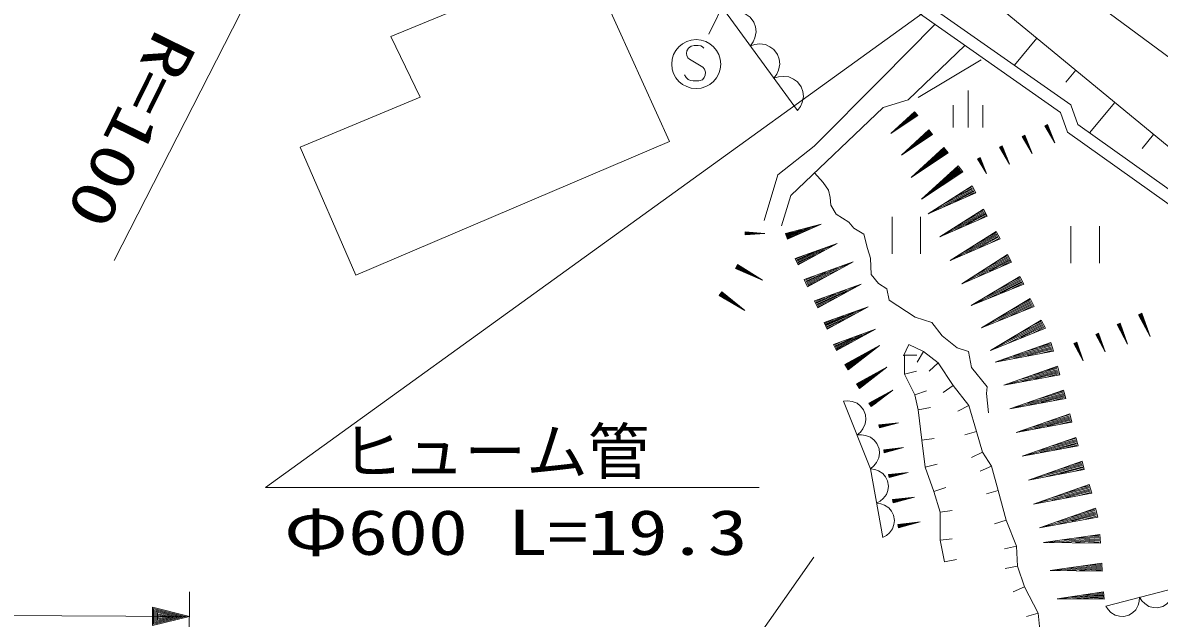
# Model space of a CAD drawing. Units: millimetres, scale not verified. Extents: x -2145 to 637855, y -94315 to 265685.
# Drawn here: x 236446 to 282555, y 148378 to 172554 of the extents above; entities that cross this region are included whole.
import ezdxf
from ezdxf.enums import TextEntityAlignment as Align

# ---------------------------------------------------------------- set-up
doc = ezdxf.new("R2010")
doc.units = ezdxf.units.MM
doc.header["$LTSCALE"] = 1000
for name, color, linetype, lineweight in [('S-BGD', 7, 'Continuous', 13), ('S-BGD-CRST', 4, 'Continuous', 13), ('S-BGD-HTXT', 6, 'Continuous', 13)]:
    doc.layers.add(name, color=color, linetype=linetype, lineweight=lineweight)
doc.styles.add('ＭＳ ゴシック', font='')
doc.styles.get('ＭＳ ゴシック').set_extended_font_data('MS Gothic')

# ---------------------------------------------------------------- blocks, each defined once
blk = doc.blocks.new('BUHIN2')
at = {"color": 7, "linetype": 'Continuous', "lineweight": 13}
blk.add_lwpolyline([(310, 645), (255, 705), (180, 740), (75, 760), (-80, 760), (-210, 725), (-320, 650), (-385, 540), (-390, 425), (-385, 350), (-345, 250), (-275, 195), (270, -120), (330, -210), (370, -335), (360, -455), (325, -550), (255, -640), (100, -685), (-130, -685), (-230, -670), (-325, -625), (-405, -550), (-475, -435)], dxfattribs=at)
blk.add_circle((0, 0), 995, dxfattribs=at)
blk = doc.blocks.new('BUHIN26')
at = {"color": 4, "linetype": 'Continuous', "lineweight": 13}
for points in [[(0, 0), (-1498, 382), (-1502, -368)], [(-307, 1), (-1407, -256), (-1405, 269)], [(-457, 2), (-1351, -200), (-1349, 212)], [(-611, 3), (-1294, -144), (-1293, 156)], [(-761, 3), (-1238, -88), (-1237, 99)]]:
    blk.add_lwpolyline(points, close=True, dxfattribs=at)
for points in [[(-154, 1), (-1464, -312), (-1461, 325), (-157, 1)], [(-1181, 5), (-915, 4), (-1181, -32), (-1181, 43), (-915, 4)]]:
    blk.add_lwpolyline(points, dxfattribs=at)
blk = doc.blocks.new('BUHIN36')
at = {"color": 7, "linetype": 'Continuous', "lineweight": 13}
blk.add_lwpolyline([(-685, -179), (-592, -323), (-475, -435), (-303, -551), (-130, -594), (44, -603), (256, -548), (404, -454), (533, -333), (627, -147), (671, 7), (685, 179)], dxfattribs=at)
blk = doc.blocks.new('BUHIN40')
at = {"color": 7, "linetype": 'Continuous', "lineweight": 13}
blk.add_lwpolyline([(123, -697), (274, -616), (395, -508), (525, -345), (581, -177), (604, -4), (566, 212), (485, 366), (374, 505), (197, 613), (47, 669), (-123, 697)], dxfattribs=at)
blk = doc.blocks.new('BUHIN41')
at = {"color": 7, "linetype": 'Continuous', "lineweight": 13}
blk.add_lwpolyline([(273, -688), (411, -573), (512, -437), (610, -243), (633, -59), (620, 123), (535, 336), (420, 477), (277, 596), (72, 670), (-93, 696), (-273, 688)], dxfattribs=at)
blk = doc.blocks.new('BUHIN42')
at = {"color": 7, "linetype": 'Continuous', "lineweight": 13}
blk.add_lwpolyline([(479, -657), (594, -497), (665, -325), (716, -92), (689, 110), (626, 301), (477, 504), (315, 622), (131, 709), (-107, 732), (-290, 714), (-479, 657)], dxfattribs=at)
blk = doc.blocks.new('BUHIN162')
at = {"color": 7, "linetype": 'Continuous', "lineweight": 13}
for p, q in [((-145, 185), (-214, 325)), ((-200, 332), (-50, 29)), ((48, -133), (-185, 339)), ((-171, 346), (143, -289)), ((76, -118), (-157, 353)), ((-146, 358), (4, 55)), ((-61, 227), (-130, 366))]:
    blk.add_line(p, q, dxfattribs=at)
blk.add_lwpolyline([(-233, 331), (177, -359), (-122, 386)], close=True, dxfattribs=at)
blk = doc.blocks.new('BUHIN167')
at = {"color": 7, "linetype": 'Continuous', "lineweight": 13}
for p, q in [((895, 476), (-746, -397)), ((-344, -135), (875, 513)), ((855, 550), (72, 133)), ((474, 395), (836, 587)), ((-305, -210), (914, 439)), ((929, 411), (146, -6)), ((590, 177), (951, 369))]:
    blk.add_line(p, q, dxfattribs=at)
blk.add_lwpolyline([(851, 637), (-927, -493), (1004, 349)], close=True, dxfattribs=at)
blk = doc.blocks.new('BUHIN168')
at = {"color": 7, "linetype": 'Continuous', "lineweight": 13}
for p, q in [((937, 498), (-782, -416)), ((-361, -142), (917, 537)), ((896, 576), (75, 140)), ((497, 413), (875, 615)), ((-319, -220), (958, 459)), ((973, 430), (153, -6)), ((618, 185), (997, 387))]:
    blk.add_line(p, q, dxfattribs=at)
blk.add_lwpolyline([(891, 667), (-971, -516), (1051, 366)], close=True, dxfattribs=at)
blk = doc.blocks.new('BUHIN169')
at = {"color": 7, "linetype": 'Continuous', "lineweight": 13}
for p, q in [((993, 495), (-828, -413)), ((-381, -139), (973, 537)), ((952, 578), (82, 144)), ((530, 419), (931, 619)), ((-340, -221), (1014, 454)), ((1029, 423), (159, -10)), ((651, 177), (1052, 377))]:
    blk.add_line(p, q, dxfattribs=at)
blk.add_lwpolyline([(949, 673), (-1029, -513), (1109, 354)], close=True, dxfattribs=at)
blk = doc.blocks.new('BUHIN171')
at = {"color": 7, "linetype": 'Continuous', "lineweight": 13}
for p, q in [((1119, 299), (-933, -250)), ((-418, -62), (1106, 346)), ((-393, -155), (1131, 253)), ((1094, 392), (114, 130)), ((1140, 218), (161, -44)), ((629, 317), (1081, 438)), ((702, 45), (1154, 166))]:
    blk.add_line(p, q, dxfattribs=at)
blk.add_lwpolyline([(1111, 490), (-1159, -310), (1207, 130)], close=True, dxfattribs=at)
blk = doc.blocks.new('BUHIN172')
at = {"color": 7, "linetype": 'Continuous', "lineweight": 13}
for p, q in [((1072, 287), (-894, -239)), ((-401, -60), (1060, 331)), ((-377, -148), (1084, 242)), ((1048, 376), (110, 125)), ((1093, 209), (154, -42)), ((603, 304), (1036, 420)), ((673, 43), (1106, 159))]:
    blk.add_line(p, q, dxfattribs=at)
blk.add_lwpolyline([(1065, 469), (-1111, -297), (1157, 125)], close=True, dxfattribs=at)
blk = doc.blocks.new('BUHIN176')
at = {"color": 7, "linetype": 'Continuous', "lineweight": 13}
for p, q in [((-264, 3), (-436, -29)), ((-433, -49), (-59, 21)), ((151, 47), (-430, -63)), ((-427, -80), (356, 67)), ((158, 11), (-423, -98)), ((-420, -116), (-46, -45)), ((-244, -101), (-417, -133))]:
    blk.add_line(p, q, dxfattribs=at)
blk.add_lwpolyline([(-429, -152), (442, 83), (-455, -15)], close=True, dxfattribs=at)
blk = doc.blocks.new('BUHIN177')
at = {"color": 7, "linetype": 'Continuous', "lineweight": 13}
for p, q in [((-235, 3), (-388, -26)), ((-385, -44), (-52, 19)), ((135, 42), (-382, -56)), ((-379, -71), (316, 60)), ((141, 10), (-376, -87)), ((-373, -103), (-41, -40)), ((-217, -90), (-370, -119))]:
    blk.add_line(p, q, dxfattribs=at)
blk.add_lwpolyline([(-382, -135), (393, 74), (-405, -13)], close=True, dxfattribs=at)
blk = doc.blocks.new('BUHIN181')
at = {"color": 7, "linetype": 'Continuous', "lineweight": 13}
for p, q in [((-817, -300), (-124, 13)), ((272, 163), (-806, -325)), ((-791, -358), (660, 298)), ((302, 97), (-777, -391)), ((-514, -119), (-834, -263)), ((-762, -423), (-69, -110)), ((-427, -312), (-747, -456))]:
    blk.add_line(p, q, dxfattribs=at)
blk.add_lwpolyline([(-763, -498), (820, 371), (-878, -244)], close=True, dxfattribs=at)
blk = doc.blocks.new('BUHIN189')
at = {"color": 7, "linetype": 'Continuous', "lineweight": 13}
for p, q in [((-137, 191), (-200, 334)), ((-185, 340), (-49, 31)), ((42, -135), (-170, 347)), ((-156, 353), (130, -295)), ((71, -122), (-141, 360)), ((-130, 365), (6, 55)), ((-51, 229), (-114, 372))]:
    blk.add_line(p, q, dxfattribs=at)
blk.add_lwpolyline([(-218, 341), (161, -366), (-105, 391)], close=True, dxfattribs=at)
blk = doc.blocks.new('BUHIN252')
at = {"color": 7, "linetype": 'Continuous', "lineweight": 13}
for p, q in [((-578, 750), (-578, -750)), ((574, -750), (574, 750))]:
    blk.add_line(p, q, dxfattribs=at)
blk = doc.blocks.new('BUHIN253')
at = {"color": 7, "linetype": 'Continuous', "lineweight": 13}
for p, q in [((0, 750), (0, -750)), ((-600, 154), (-600, -746)), ((600, 154), (600, -746))]:
    blk.add_line(p, q, dxfattribs=at)

msp = doc.modelspace()

# ---------------------------------------------------------------- linework, layer by layer
at = {"layer": 'S-BGD'}
for p, q in [((268779, 181277), (264277, 172085)), ((251382, 171991), (259276, 175253)), ((259276, 175253), (262679, 167737)), ((278432, 174499), (284472, 170016)), ((267881, 168989), (264049, 174241)), ((275216, 173887), (286277, 164749)), ((272881, 173492), (278963, 169226)), ((278547, 168908), (272321, 173274)), ((271266, 170281), (273446, 172485)), ((252564, 169533), (251382, 171991)), ((274662, 171632), (272374, 169419)), ((277586, 171929), (276678, 170829)), ((275329, 171051), (272774, 169512)), ((279166, 170624), (278764, 170136)), ((268557, 167542), (271266, 170281)), ((247695, 167501), (252564, 169533)), ((272374, 169419), (271358, 169112)), ((278963, 169226), (279251, 168427)), ((280747, 169318), (279728, 168086)), ((271358, 169112), (267603, 165541)), ((272675, 168846), (271770, 168136)), ((271987, 168339), (272659, 168867)), ((272019, 168298), (272691, 168826)), ((272643, 168887), (272211, 168548)), ((272703, 168811), (272271, 168471)), ((272428, 168751), (272627, 168908)), ((272522, 168631), (272721, 168788)), ((278834, 168110), (278547, 168908)), ((279251, 168427), (286679, 163121)), ((273262, 168092), (272218, 167272)), ((272468, 167506), (273243, 168116)), ((272505, 167459), (273280, 168068)), ((273225, 168139), (272726, 167748)), ((273294, 168051), (272796, 167659)), ((272976, 167982), (273206, 168163)), ((273085, 167843), (273315, 168024)), ((286286, 162788), (278834, 168110)), ((282327, 168013), (281864, 167452)), ((249964, 162301), (247695, 167501)), ((262679, 167737), (249964, 162301)), ((267080, 166372), (268557, 167542)), ((272927, 166659), (273857, 167391)), ((273835, 167419), (273237, 166949)), ((273537, 167230), (273813, 167447)), ((273880, 167362), (272627, 166378)), ((272971, 166603), (273902, 167334)), ((273918, 167313), (273320, 166843)), ((273667, 167064), (273943, 167281)), ((275264, 166905), (275204, 167028)), ((275216, 167034), (275347, 166769)), ((275433, 166628), (275229, 167040)), ((275241, 167046), (275516, 166491)), ((275458, 166640), (275254, 167053)), ((275263, 167057), (275394, 166792)), ((275338, 166942), (275277, 167064)), ((268564, 166455), (268924, 166062)), ((274458, 166602), (273066, 165508)), ((273399, 165821), (274433, 166633)), ((273449, 165758), (274483, 166570)), ((274409, 166664), (273744, 166142)), ((274501, 166547), (273837, 166024)), ((274077, 166455), (274384, 166696)), ((274222, 166270), (274529, 166511)), ((266526, 164525), (267080, 166372)), ((268924, 166062), (269137, 165758)), ((267603, 165541), (267234, 164310)), ((269137, 165758), (269198, 165455)), ((269198, 165455), (269228, 165151)), ((269228, 165151), (269441, 164787)), ((269441, 164787), (269957, 164453)), ((267436, 163940), (268034, 164149)), ((268374, 164244), (267444, 163918)), ((267453, 163890), (268706, 164329)), ((268394, 164188), (267463, 163862)), ((269957, 164453), (270169, 164210)), ((270169, 164210), (270564, 163967)), ((265923, 164047), (265767, 164047)), ((265767, 164029), (266105, 164029)), ((266293, 164017), (265767, 164017)), ((265767, 164001), (266475, 164001)), ((266293, 163985), (265767, 163985)), ((265767, 163969), (266105, 163969)), ((265923, 163953), (265767, 163953)), ((267701, 164068), (267425, 163972)), ((267473, 163833), (268071, 164043)), ((267759, 163902), (267483, 163805)), ((270564, 163967), (270715, 163390)), ((270715, 163390), (270837, 162996)), ((270837, 162996), (270867, 162328)), ((265593, 162480), (265386, 162589)), ((265397, 162610), (265846, 162375)), ((266107, 162265), (265408, 162631)), ((265419, 162652), (266360, 162160)), ((266129, 162308), (265430, 162674)), ((265438, 162690), (265888, 162454)), ((265658, 162605), (265451, 162713)), ((268225, 162061), (269034, 162427)), ((269496, 162601), (268238, 162033)), ((268255, 161994), (269949, 162760)), ((269531, 162525), (268273, 161956)), ((270867, 162328), (271171, 161964)), ((268579, 162273), (268206, 162104)), ((268290, 161918), (269098, 162283)), ((268680, 162048), (268307, 161880)), ((268670, 161134), (270283, 161864)), ((271171, 161964), (271505, 161751)), ((264923, 161351), (264731, 161483)), ((264744, 161503), (265162, 161216)), ((265408, 161076), (264758, 161523)), ((264771, 161543), (265647, 160941)), ((265435, 161116), (264785, 161563)), ((264795, 161577), (265213, 161290)), ((265003, 161467), (264810, 161600)), ((268978, 161400), (268622, 161239)), ((268641, 161198), (269411, 161546)), ((269851, 161713), (268653, 161171)), ((269884, 161640), (268686, 161098)), ((268703, 161062), (269473, 161410)), ((271505, 161751), (271596, 161296)), ((269075, 161186), (268719, 161025)), ((269048, 160258), (270580, 160951)), ((271596, 161296), (272658, 160598)), ((269341, 160510), (269003, 160358)), ((269021, 160319), (269752, 160649)), ((270171, 160807), (269032, 160293)), ((270202, 160738), (269064, 160224)), ((269079, 160189), (269811, 160520)), ((272658, 160598), (273326, 160385)), ((281812, 160512), (281733, 160690)), ((281751, 160698), (281922, 160312)), ((282035, 160105), (281770, 160706)), ((281788, 160714), (282145, 159905)), ((282072, 160121), (281806, 160722)), ((281820, 160728), (281990, 160342)), ((281919, 160559), (281841, 160738)), ((269433, 160307), (269095, 160154)), ((273326, 160385), (273751, 159839)), ((277815, 160299), (275914, 159351)), ((276382, 159638), (277794, 160342)), ((276424, 159552), (277836, 160256)), ((277772, 160385), (276865, 159933)), ((277853, 160224), (276945, 159772)), ((277332, 160219), (277751, 160428)), ((277458, 159967), (277877, 160176)), ((280938, 160129), (280867, 160289)), ((280884, 160297), (281037, 159949)), ((281139, 159762), (280900, 160304)), ((280917, 160311), (281238, 159582)), ((281172, 159777), (280933, 160319)), ((280945, 160324), (281099, 159976)), ((281035, 160172), (280964, 160332)), ((273751, 159839), (274358, 159353)), ((270753, 159192), (269874, 158614)), ((269891, 158587), (271074, 159366)), ((270788, 159139), (269909, 158561)), ((272392, 159489), (272179, 159036)), ((272392, 159489), (272991, 159206)), ((272991, 159206), (272732, 158779)), ((272991, 159206), (273591, 158748)), ((274358, 159353), (274813, 159201)), ((274813, 159201), (274935, 158564)), ((270101, 158836), (269841, 158664)), ((269861, 158634), (270425, 159006)), ((269926, 158534), (270491, 158905)), ((270205, 158679), (269944, 158507)), ((272215, 158289), (272215, 159065)), ((272215, 159065), (272715, 159065)), ((273591, 158748), (273225, 158408)), ((273591, 158748), (274191, 157831)), ((270328, 157852), (270822, 158178)), ((271109, 158341), (270340, 157835)), ((270355, 157812), (271390, 158493)), ((271139, 158294), (270370, 157788)), ((272215, 158289), (272702, 158404)), ((272639, 157443), (272215, 158289)), ((274935, 158564), (275572, 157775)), ((270539, 158029), (270311, 157879)), ((270386, 157765), (270880, 158090)), ((270629, 157891), (270401, 157741)), ((274191, 157831), (273784, 157540)), ((274191, 157831), (274825, 157020)), ((275572, 157775), (275542, 157502)), ((270818, 157081), (271207, 157337)), ((271432, 157465), (270827, 157068)), ((270840, 157049), (271653, 157584)), ((271456, 157428), (270852, 157031)), ((270864, 157013), (271252, 157268)), ((272639, 157443), (273109, 157613)), ((272780, 156843), (272639, 157443)), ((275542, 157502), (275633, 156712)), ((270840, 154445), (269746, 157196)), ((270984, 157220), (270805, 157102)), ((271055, 157112), (270876, 156994)), ((272780, 156843), (273272, 156929)), ((272921, 155609), (272780, 156843)), ((274825, 157020), (274381, 156790)), ((274825, 157020), (275143, 155962)), ((275143, 155962), (274663, 155820)), ((275143, 155962), (275390, 155115)), ((272921, 155609), (273417, 155669)), ((273062, 154515), (272921, 155609)), ((275390, 155115), (274934, 154911)), ((275390, 155115), (275743, 154551)), ((273062, 154515), (273548, 154632)), ((273415, 153528), (273062, 154515)), ((275743, 154551), (275286, 154348)), ((275743, 154551), (276025, 153563)), ((271334, 151658), (270840, 154445)), ((273415, 153528), (273890, 153682)), ((276025, 153563), (275543, 153430)), ((276025, 153563), (276342, 152364)), ((273662, 152681), (273415, 153528)), ((273662, 152681), (274156, 152752)), ((273662, 151553), (273662, 152681)), ((276342, 152364), (275867, 152207)), ((276342, 152364), (276765, 151306)), ((279657, 151712), (280105, 151743)), ((273662, 151553), (274159, 151602)), ((273838, 150671), (273662, 151553)), ((276765, 151306), (276277, 151201)), ((276765, 151306), (276801, 150495)), ((280114, 151605), (278083, 151468)), ((278602, 151549), (280111, 151651)), ((278608, 151457), (280117, 151559)), ((280108, 151697), (279138, 151631)), ((280120, 151525), (279150, 151459)), ((279676, 151443), (280123, 151473)), ((273838, 150671), (274328, 150769)), ((276801, 150495), (276309, 150404)), ((276801, 150495), (277083, 149648)), ((280194, 150451), (278340, 150325)), ((278814, 150399), (280191, 150493)), ((278819, 150316), (280197, 150409)), ((280188, 150535), (279303, 150475)), ((280199, 150377), (279314, 150318)), ((279777, 150549), (280185, 150576)), ((279794, 150303), (280202, 150330)), ((280383, 148872), (285862, 150302)), ((277083, 149648), (276623, 149451)), ((277083, 149648), (277647, 148590)), ((279896, 149385), (280266, 149410)), ((280274, 149297), (278596, 149183)), ((279025, 149250), (280271, 149334)), ((279030, 149174), (280276, 149259)), ((280269, 149372), (279468, 149318)), ((280278, 149230), (279477, 149176)), ((279912, 149163), (280281, 149188)), ((277647, 148590), (277168, 148448)), ((277647, 148590), (277718, 147779))]:
    msp.add_line(p, q, dxfattribs=at)
for points in [[(272631, 168940), (271671, 168057), (272755, 168781)], [(273210, 168200), (272103, 167182), (273354, 168017)], [(273818, 167491), (272489, 166270), (273990, 167272)], [(275187, 167033), (275546, 166430), (275284, 167081)], [(274390, 166745), (272913, 165388), (274581, 166501)], [(267467, 163772), (268844, 164377), (267390, 163991)], [(265753, 163939), (266553, 164001), (265753, 164063)], [(268289, 161831), (270135, 162844), (268155, 162128)], [(265357, 162580), (266463, 162105), (265444, 162744)], [(268702, 160979), (270460, 161944), (268574, 161261)], [(264701, 161478), (265743, 160875), (264807, 161631)], [(269078, 160110), (270749, 161027), (268957, 160379)], [(277770, 160485), (275705, 159247), (277936, 160152)], [(281710, 160699), (282184, 159815), (281852, 160762)], [(280846, 160298), (281273, 159502), (280974, 160354)], [(269936, 158468), (271205, 159451), (269800, 158676)], [(270394, 157707), (271504, 158568), (270275, 157889)], [(270870, 156968), (271742, 157643), (270777, 157110)], [(280142, 151785), (277859, 151452), (280166, 151430)], [(280220, 150616), (278135, 150312), (280242, 150291)], [(280297, 149446), (278411, 149171), (280317, 149152)]]:
    msp.add_lwpolyline(points, close=True, dxfattribs=at)
at = {"layer": 'S-BGD-CRST'}
for p, q in [((243213, 149450), (243193, 144988)), ((198076, 148655), (243209, 148450))]:
    msp.add_line(p, q, dxfattribs=at)
at = {"layer": 'S-BGD-HTXT'}
for p, q in [((256114, 194173), (240154, 162904)), ((276070, 175193), (246298, 153685)), ((246298, 153685), (266319, 153685)), ((268537, 150852), (255895, 132825))]:
    msp.add_line(p, q, dxfattribs=at)

# ---------------------------------------------------------------- block references
at = {"layer": 'S-BGD'}
for name, p in [('BUHIN42', (265486, 172271)), ('BUHIN2', (263770, 170875)), ('BUHIN42', (266444, 170958)), ('BUHIN42', (267402, 169645)), ('BUHIN253', (274798, 169049)), ('BUHIN162', (278139, 168040)), ('BUHIN162', (277223, 167608)), ('BUHIN162', (276307, 167176)), ('BUHIN167', (274107, 165293)), ('BUHIN252', (272296, 163920)), ('BUHIN167', (274575, 164353)), ('BUHIN252', (279552, 163545)), ('BUHIN168', (275044, 163413)), ('BUHIN181', (268664, 163226)), ('BUHIN168', (275513, 162474)), ('BUHIN169', (275950, 161584)), ('BUHIN169', (276368, 160685)), ('BUHIN181', (270218, 159740)), ('BUHIN171', (277051, 159086)), ('BUHIN189', (279310, 159196)), ('BUHIN189', (280201, 159555)), ('BUHIN172', (277358, 158138)), ('BUHIN172', (277608, 157175)), ('BUHIN41', (270020, 156508)), ('BUHIN177', (271586, 156243)), ('BUHIN172', (277857, 156212)), ('BUHIN41', (270566, 155133)), ('BUHIN172', (278107, 155249)), ('BUHIN177', (271782, 155232)), ('BUHIN172', (278357, 154286)), ('BUHIN40', (270963, 153748)), ('BUHIN177', (271978, 154221)), ('BUHIN171', (278606, 153323)), ('BUHIN176', (272184, 153211)), ('BUHIN40', (271210, 152355)), ('BUHIN171', (278851, 152359)), ('BUHIN176', (272409, 152205)), ('BUHIN36', (282438, 149408)), ('BUHIN36', (281068, 149051))]:
    msp.add_blockref(name, p, dxfattribs=at)
at = {"layer": 'S-BGD-CRST'}
msp.add_blockref('BUHIN26', (243209, 148450), dxfattribs=at)

# ---------------------------------------------------------------- texts
at = {"layer": 'S-BGD-HTXT', "style": 'ＭＳ ゴシック', "width": 1.35}
msp.add_text('R=100', height=1833, rotation=243.8, dxfattribs=at).set_placement((241394, 172621), align=Align.BOTTOM_LEFT)
at = {"layer": 'S-BGD-HTXT', "style": 'ＭＳ ゴシック'}
msp.add_text('ヒューム管', height=1833, dxfattribs=at).set_placement((249370, 153685), align=Align.BOTTOM_LEFT)
at = {"layer": 'S-BGD-HTXT', "style": 'ＭＳ ゴシック', "width": 1.3}
msp.add_text('Φ600 L=19.3', height=1833, dxfattribs=at).set_placement((247040, 150401), align=Align.BOTTOM_LEFT)

doc.saveas('drawing.dxf')
